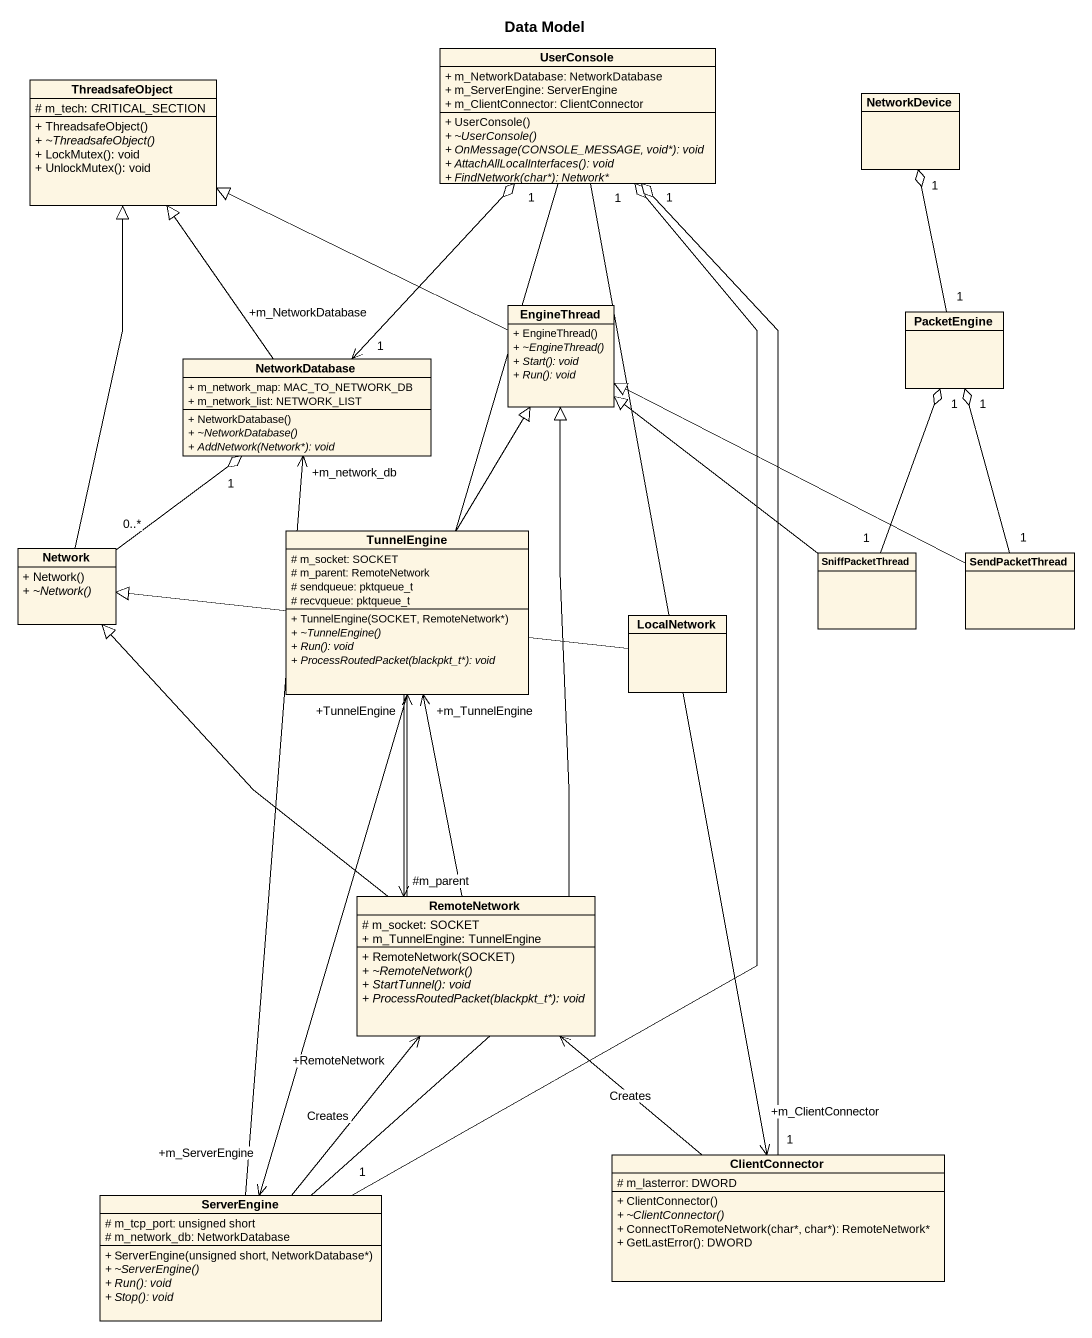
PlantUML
@startuml
title Data Model
hide circle
hide empty members
skinparam classAttributeIconSize 0
class UserConsole {
  + m_NetworkDatabase: NetworkDatabase
  + m_ServerEngine: ServerEngine
  + m_ClientConnector: ClientConnector
  + UserConsole()
  {abstract} + ~UserConsole()
  {abstract} + OnMessage(CONSOLE_MESSAGE, void*): void
  {abstract} + AttachAllLocalInterfaces(): void
  {abstract} + FindNetwork(char*): Network*
}
class ThreadsafeObject {
  # m_tech: CRITICAL_SECTION
  + ThreadsafeObject()
  {abstract} + ~ThreadsafeObject()
  + LockMutex(): void
  + UnlockMutex(): void
}
class NetworkDevice
class EngineThread {
  + EngineThread()
  {abstract} + ~EngineThread()
  {abstract} + Start(): void
  {abstract} + Run(): void
}
class PacketEngine
class NetworkDatabase {
  + m_network_map: MAC_TO_NETWORK_DB
  + m_network_list: NETWORK_LIST
  + NetworkDatabase()
  {abstract} + ~NetworkDatabase()
  {abstract} + AddNetwork(Network*): void
}
class TunnelEngine {
  # m_socket: SOCKET
  # m_parent: RemoteNetwork
  # sendqueue: pktqueue_t
  # recvqueue: pktqueue_t
  + TunnelEngine(SOCKET, RemoteNetwork*)
  {abstract} + ~TunnelEngine()
  {abstract} + Run(): void
  {abstract} + ProcessRoutedPacket(blackpkt_t*): void
}
class "Network" as Network_ {
  + Network()
  {abstract} + ~Network()
}
class SniffPacketThread
class SendPacketThread
class LocalNetwork
class RemoteNetwork {
  # m_socket: SOCKET
  + m_TunnelEngine: TunnelEngine
  + RemoteNetwork(SOCKET)
  {abstract} + ~RemoteNetwork()
  {abstract} + StartTunnel(): void
  {abstract} + ProcessRoutedPacket(blackpkt_t*): void
}
class ClientConnector {
  # m_lasterror: DWORD
  + ClientConnector()
  {abstract} + ~ClientConnector()
  + ConnectToRemoteNetwork(char*, char*): RemoteNetwork*
  + GetLastError(): DWORD
}
class ServerEngine {
  # m_tcp_port: unsigned short
  # m_network_db: NetworkDatabase
  + ServerEngine(unsigned short, NetworkDatabase*)
  {abstract} + ~ServerEngine()
  {abstract} + Run(): void
  {abstract} + Stop(): void
}
UserConsole --> "+m_NetworkDatabase" NetworkDatabase
UserConsole --> "+m_ClientConnector" ClientConnector
UserConsole --> "+m_ServerEngine" ServerEngine
EngineThread -left-|> ThreadsafeObject
PacketEngine "1" -up-o "1" NetworkDevice
NetworkDatabase "1" -up-o "1" UserConsole
NetworkDatabase -up-|> ThreadsafeObject
TunnelEngine -up-|> EngineThread
TunnelEngine --> "#m_parent" RemoteNetwork
Network_ -up-|> ThreadsafeObject
Network_ "0..*" -up-o "1" NetworkDatabase
SniffPacketThread -up-|> EngineThread
SniffPacketThread "1" -up-o "1" PacketEngine
SendPacketThread -left-|> EngineThread
SendPacketThread "1" -up-o "1" PacketEngine
LocalNetwork -left-|> Network_
RemoteNetwork -up-> "+TunnelEngine" TunnelEngine
RemoteNetwork -up-> "+m_TunnelEngine" TunnelEngine
RemoteNetwork -up-|> Network_
ClientConnector "1" -up-o "1" UserConsole
ClientConnector -up-> RemoteNetwork : Creates
ServerEngine "1" -up-o "1" UserConsole
ServerEngine -up-|> EngineThread
ServerEngine -up-> "+m_network_db" NetworkDatabase
ServerEngine -up-> RemoteNetwork : Creates
ServerEngine -up-> "+RemoteNetwork" RemoteNetwork
@enduml
